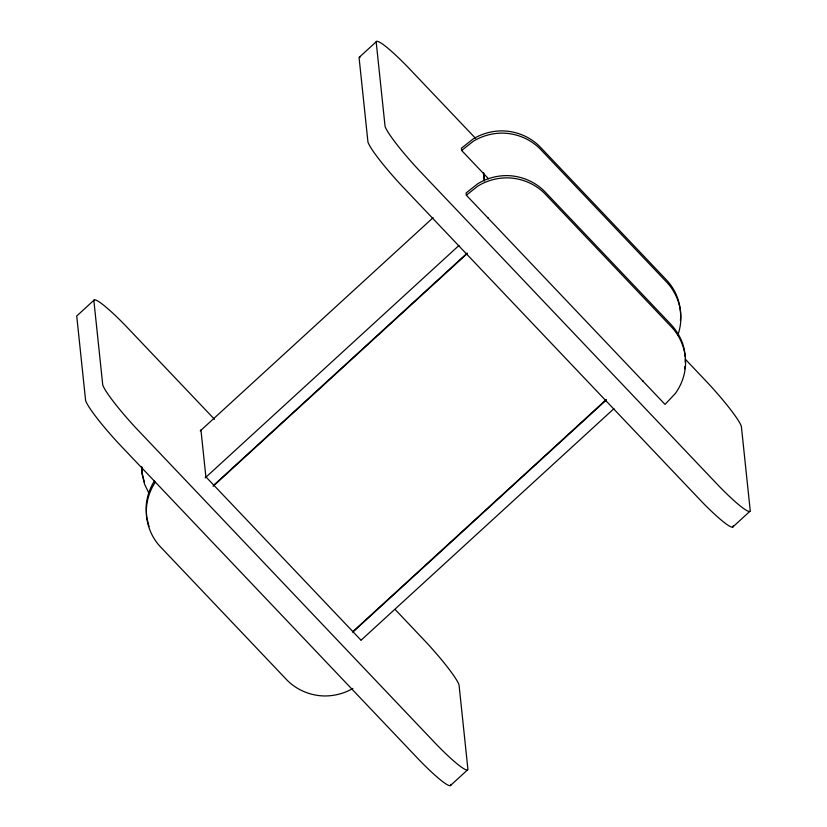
<?xml version="1.0" encoding="UTF-8"?>
<svg xmlns="http://www.w3.org/2000/svg" width="827" height="827" viewBox="0 0 827 827"><rect width="100%" height="100%" fill="white"/><g stroke="black" fill="none" stroke-linecap="round" stroke-linejoin="round"><path stroke-width="1.24" d="M450.901 784.358L450.818 785.195A52.556 6.089 47.5 0 1 447.035 784.575A53.569 6.202 47.5 0 1 432.924 773.359A52.556 6.089 47.5 0 1 419.568 760.333L118.799 443.634A52.556 6.089 47.5 0 1 105.184 428.252A53.569 6.202 47.5 0 1 90.215 408.848A52.556 6.089 47.5 0 1 85.626 400.65L76.735 316.017A52.556 6.089 47.5 0 1 77.18 315.594L94.288 299.922M733.229 525.817L733.156 526.654A52.556 6.089 47.5 0 1 729.362 526.044A53.569 6.202 47.5 0 1 715.252 514.818A52.556 6.089 47.5 0 1 701.896 501.803L401.126 185.093A52.556 6.089 47.5 0 1 387.522 169.721A53.569 6.202 47.5 0 1 372.543 150.307A52.556 6.089 47.5 0 1 367.963 142.11L359.063 57.477A52.556 6.089 47.5 0 1 360.303 57.022M359.507 57.053L376.626 41.381M488.478 178.735L461.642 150.473L473.302 141.241A54.964 53.941 -6 0 1 503.261 133.126C517.123 133.529 530.614 139.184 540.341 149.118L667.182 282.689C676.496 292.779 681.417 306.414 680.838 320.121A54.964 53.941 -6 0 1 677.84 335.08M200.237 430.929L433.131 217.656M466.345 195.203L478.006 185.961A54.964 53.941 -6 0 1 507.964 177.857C521.827 178.26 535.317 183.904 545.034 193.849L671.875 327.409C681.2 337.499 686.121 351.134 685.542 364.841A54.964 53.941 -6 0 1 675.214 393.621L665.022 404.403L466.345 195.203L466.108 192.96L477.768 183.728A54.964 53.941 -6 0 1 507.726 175.613C521.589 176.017 535.079 181.671 544.807 191.616L671.648 325.176C679.256 333.757 684.673 344.714 685.025 356.313M205.168 477.892L458.985 245.464M213.335 485.552L467.255 253.031M213.118 486.255L466.935 253.837M352.416 632.004L606.336 399.472M353.139 631.828L606.005 400.278M361.089 640.201L613.954 408.652M450.374 785.619L467.493 769.947M732.712 527.078L749.82 511.406M475.608 138.398L407.432 66.667A52.556 6.089 47.5 0 0 394.076 53.641A53.569 6.202 47.5 0 0 379.965 42.425A52.556 6.089 47.5 0 0 376.171 41.805L385.072 126.438A52.556 6.089 47.5 0 0 389.651 134.636A53.569 6.202 47.5 0 0 404.63 154.049A52.556 6.089 47.5 0 0 418.235 169.421L719.004 486.131A52.556 6.089 47.5 0 0 732.36 499.146A53.569 6.202 47.5 0 0 746.481 510.373A52.556 6.089 47.5 0 0 750.265 510.983L741.364 426.35A52.556 6.089 47.5 0 0 736.785 418.152A53.569 6.202 47.5 0 0 721.816 398.748A52.556 6.089 47.5 0 0 708.201 383.366L685.107 359.001M214.534 419.32L125.104 325.197A52.556 6.089 47.5 0 0 111.748 312.182A53.569 6.202 47.5 0 0 97.638 300.956A52.556 6.089 47.5 0 0 93.844 300.346L102.744 384.979A52.556 6.089 47.5 0 0 107.324 393.176A53.569 6.202 47.5 0 0 122.303 412.59A52.556 6.089 47.5 0 0 135.907 427.962L436.677 744.672A52.556 6.089 47.5 0 0 450.033 757.687A53.569 6.202 47.5 0 0 464.143 768.914A52.556 6.089 47.5 0 0 467.937 769.523L459.037 684.89A52.556 6.089 47.5 0 0 454.457 676.693A53.569 6.202 47.5 0 0 439.478 657.279A52.556 6.089 47.5 0 0 425.874 641.907L395.12 609.468M148.943 493.337L144.539 484.115L142.12 474.316L141.789 466.759M144.301 481.872L141.893 472.083L141.665 467.048M149.005 526.603L146.586 516.803L146.141 506.734A54.964 53.941 -6 0 1 154.484 480.849M643.117 380.937L643.168 381.464M483.65 172.791L484.446 180.41M483.485 173.339L484.291 181.03M488.147 217.759L488.209 218.287M461.642 150.473L461.404 148.24L473.075 138.998A54.964 53.941 -6 0 1 503.033 130.893C516.885 131.297 530.376 136.951 540.103 146.886L666.944 280.446C676.259 290.535 681.179 304.171 680.6 317.878A54.964 53.941 -6 0 1 680.414 320.411M360.789 639.478L360.841 640.005L205.871 476.828L200.94 429.864M685.19 360.086L685.304 362.608M155.362 482.11A54.964 53.941 -6 0 0 146.379 508.967C145.81 522.674 150.721 536.309 160.045 546.399L286.886 679.97C296.604 689.904 310.094 695.559 323.957 695.952A54.964 53.941 -6 0 0 352.902 688.446M684.963 366.392A54.964 53.941 -6 0 1 684.591 368.914"/></g></svg>
